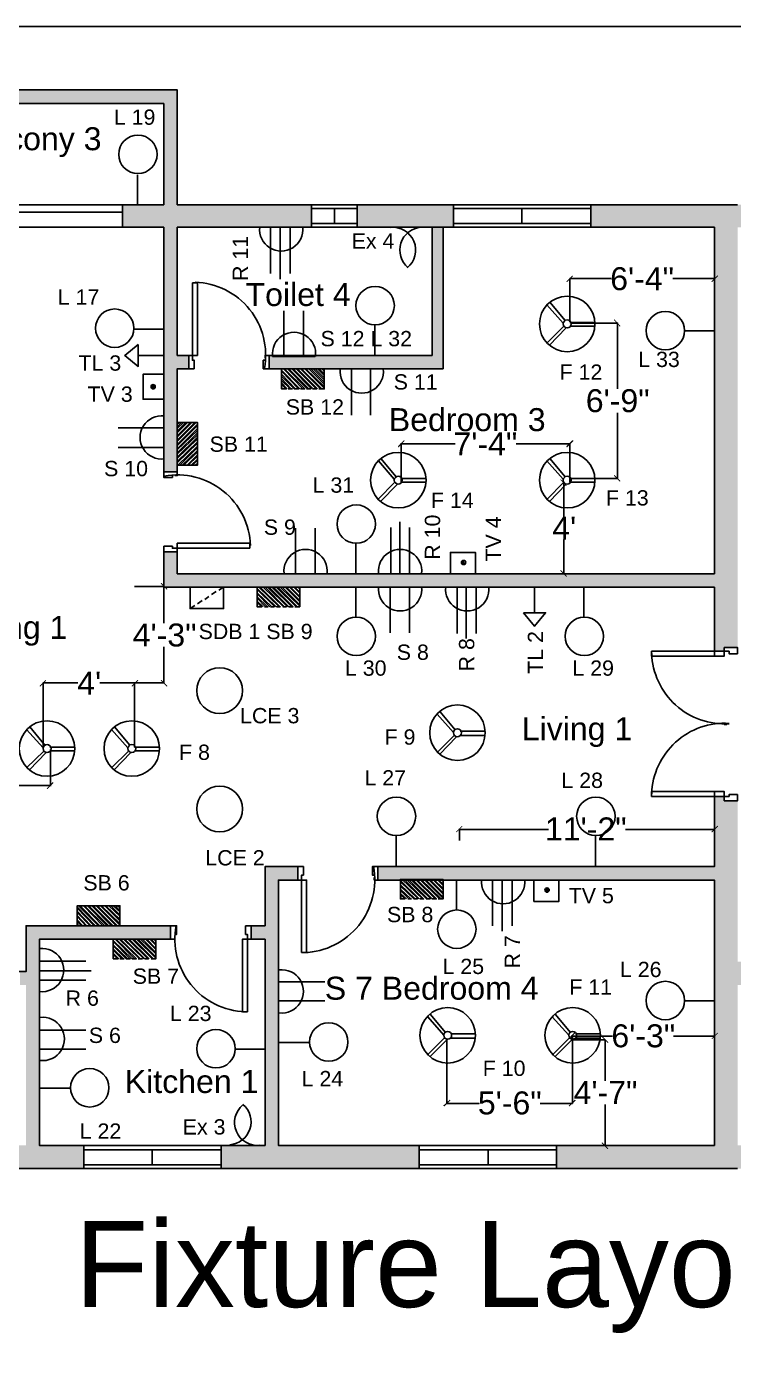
# Model space of a CAD drawing. Header units: inches. Extents: x 61 to 2163, y 256 to 1325.
# Drawn here: x 452 to 822, y 631 to 1325 of the extents above; entities that cross this region are included whole.
import ezdxf

# ---------------------------------------------------------------- set-up
doc = ezdxf.new("R2010")
doc.units = ezdxf.units.IN
doc.header["$MEASUREMENT"] = 0
for name, color, linetype in [('PDF_0', 7, 'Continuous'), ('PDF_hatch', 3, 'Continuous'), ('PDF_PDF_Geometry', 7, 'Continuous'), ('PDF_PDF_Solid Fills', 7, 'Continuous'), ('PDF_Text', 7, 'Continuous')]:
    doc.layers.add(name, color=color, linetype=linetype)
for name, color, linetype, true_color in [('PDF_door', 140, 'Continuous', 0x00bfff), ('PDF_Layer1', 1, 'Continuous', 0xff0000), ('PDF_window', 180, 'Continuous', 0x3f00ff)]:
    doc.layers.add(name, color=color, linetype=linetype, true_color=true_color)
doc.styles.add('PDF Arial', font='arial.ttf')

msp = doc.modelspace()

# ---------------------------------------------------------------- hatches: boundary and pattern name
at = {"layer": 'PDF_0', "true_color": 0x00ff3f, "transparency": 33554559}
for points in [[(737.89, 1194.69), (737.57, 1195.01), (734.38, 1191.82), (734.7, 1191.5)], [(810.28, 1191.82), (810.6, 1191.5), (813.79, 1194.69), (813.47, 1195.01)], [(762.44, 1168.22), (762.76, 1168.54), (759.57, 1172.05), (759.25, 1171.73)], [(649.86, 1108.58), (649.54, 1108.9), (646.36, 1105.71), (646.67, 1105.08)], [(734.38, 1105.71), (734.7, 1105.08), (738.21, 1108.58), (737.57, 1108.9)], [(759.57, 1090.72), (759.25, 1090.41), (762.44, 1087.22), (762.76, 1087.53)], [(734.38, 1084.98), (734.7, 1085.3), (731.51, 1088.49), (731.19, 1088.17)], [(731.51, 1040.97), (731.19, 1040.65), (734.38, 1037.46), (734.7, 1037.78)], [(525.48, 1030.77), (525.8, 1031.09), (522.61, 1034.27), (522.29, 1033.96)], [(462.34, 983.25), (462.02, 983.57), (458.83, 980.38), (459.15, 980.06)], [(506.98, 980.38), (507.3, 980.06), (510.49, 983.25), (510.17, 983.57)], [(522.61, 983.57), (522.29, 983.25), (525.48, 980.06), (525.8, 980.38)], [(462.65, 926.8), (462.97, 926.48), (466.16, 929.67), (465.84, 930.3)], [(680.16, 907.02), (679.84, 907.34), (676.65, 904.15), (676.97, 903.83)], [(810.28, 904.15), (810.6, 903.83), (813.79, 907.02), (813.47, 907.34)], [(739.16, 798.91), (738.52, 799.23), (735.34, 796.04), (735.65, 795.72)], [(810.28, 796.04), (810.6, 795.72), (813.79, 798.91), (813.47, 799.23)], [(756.07, 793.8), (756.38, 794.12), (753.2, 797.31), (752.88, 796.99)], [(673.78, 763.83), (673.46, 764.14), (669.96, 760.96), (670.59, 760.64)], [(735.65, 760.96), (735.97, 760.64), (739.48, 763.83), (738.84, 764.14)], [(753.2, 741.82), (752.88, 741.5), (756.07, 738.31), (756.38, 738.63)]]:
    msp.add_hatch(color=100, dxfattribs=at).paths.add_polyline_path(points)
at = {"layer": 'PDF_hatch', "transparency": 33554559}
for points in [[(338.91, 1012.59), (338.91, 1220.21), (358.05, 1220.21), (358.05, 1232.01), (338.91, 1232.01), (338.91, 1284.95), (523.89, 1284.95), (523.89, 1232.01), (502.2, 1232.01), (502.2, 1220.21), (523.89, 1220.21), (523.89, 1092.32), (530.9, 1092.32), (530.9, 1146.22), (536.96, 1146.22), (536.96, 1153.23), (530.9, 1153.23), (530.9, 1220.21), (601.07, 1220.21), (601.07, 1232.01), (530.9, 1232.01), (530.9, 1291.97), (331.89, 1291.97), (331.89, 1232.01), (248.97, 1232.01), (248.97, 1220.21), (331.89, 1220.21), (331.89, 1153.23), (327.11, 1153.23), (327.11, 1146.22), (331.89, 1146.22), (331.89, 1012.59)], [(956.03, 998.55), (956.03, 1032.04), (1244.02, 1032.04), (1244.02, 1050.54), (1237, 1050.54), (1237, 1039.06), (956.03, 1039.06), (956.03, 1220.21), (1020.77, 1220.21), (1020.77, 1232.01), (747.14, 1232.01), (747.14, 1220.21), (811.88, 1220.21), (811.88, 1039.06), (530.9, 1039.06), (530.9, 1050.54), (523.89, 1050.54), (523.89, 1032.04), (811.88, 1032.04), (811.88, 998.55), (816.98, 998.55), (816.98, 1000.47), (824, 1000.47), (824, 1220.21), (943.91, 1220.21), (943.91, 1000.47), (950.93, 1000.47), (950.93, 998.55)], [(675.38, 1232.01), (624.99, 1232.01), (624.99, 1220.21), (664.21, 1220.21), (664.21, 1153.23), (579.06, 1153.23), (579.06, 1146.22), (669.96, 1146.22), (669.96, 1220.21), (675.38, 1220.21)], [(594.05, 885.97), (576.83, 885.97), (576.83, 855.04), (569.49, 855.04), (569.49, 848.02), (576.83, 848.02), (576.83, 740.23), (553.87, 740.23), (553.87, 728.11), (657.52, 728.11), (657.52, 740.23), (583.85, 740.23), (583.85, 878.96), (594.05, 878.96)], [(527.4, 855.04), (451.81, 855.04), (451.81, 831.12), (448.62, 831.12), (448.62, 824.1), (451.81, 824.1), (451.81, 740.23), (418, 740.23), (418, 728.11), (482.11, 728.11), (482.11, 740.23), (458.83, 740.23), (458.83, 848.02), (527.4, 848.02)]]:
    msp.add_hatch(color=256, dxfattribs=at).paths.add_polyline_path(points)
h = msp.add_hatch(color=256, dxfattribs=at)
h.paths.add_polyline_path([(811.88, 922.65), (811.88, 885.97), (635.83, 885.97), (635.83, 878.96), (811.88, 878.96), (811.88, 740.23), (729.28, 740.23), (729.28, 728.11), (1038.63, 728.11), (1038.63, 740.23), (956.03, 740.23), (956.03, 878.96), (1132.08, 878.96), (1132.08, 885.97), (956.03, 885.97), (956.03, 922.65), (950.93, 922.65), (950.93, 920.42), (943.91, 920.42), (943.91, 836.22), (824, 836.22), (824, 920.42), (816.98, 920.42), (816.98, 922.65)])
h.paths.add_polyline_path([(824, 740.23), (824, 824.1), (943.91, 824.1), (943.91, 740.23)], flags=0)
at = {"layer": 'PDF_PDF_Solid Fills', "transparency": 33554559}
for points in [[(517.83, 1137.61), (517.19, 1136.97), (517.19, 1136.33), (517.51, 1136.01), (517.83, 1136.01), (517.83, 1135.69), (518.47, 1135.69), (518.78, 1136.01), (519.1, 1136.01), (519.1, 1137.29), (518.78, 1137.61)], [(681.12, 1045.44), (680.8, 1045.76), (679.84, 1045.76), (679.52, 1045.44), (679.52, 1045.12), (679.2, 1044.8), (679.52, 1044.48), (679.52, 1044.16), (679.84, 1043.84), (680.8, 1043.84), (681.12, 1044.16), (681.12, 1044.48), (681.44, 1044.8), (681.12, 1045.12)], [(724.81, 874.17), (724.81, 874.49), (723.53, 874.49), (723.22, 874.17), (723.22, 872.9), (723.53, 872.9), (723.85, 872.58), (724.49, 872.58), (725.13, 873.22), (725.13, 873.86)]]:
    msp.add_hatch(color=256, dxfattribs=at).paths.add_polyline_path(points)

# ---------------------------------------------------------------- linework, layer by layer
at = {"layer": 'PDF_0', "lineweight": 25}
for points in [[(61.45, 1325.13), (1709.01, 1325.13), (1709.01, 256.1), (61.45, 256.1)], [(523.89, 1284.95), (523.89, 1232.01), (338.91, 1232.01), (338.91, 1284.95)]]:
    msp.add_lwpolyline(points, close=True, dxfattribs=at)
for points in [[(824, 1232.01), (530.9, 1232.01), (530.9, 1291.97), (331.89, 1291.97), (331.89, 1232.01), (175.94, 1232.01), (175.94, 1291.97), (92.06, 1291.97), (92.06, 1232.01), (79.94, 1232.01), (79.94, 728.11), (230.16, 728.11), (230.16, 668.15), (338.91, 668.15), (338.91, 728.11), (824, 728.11)], [(338.91, 1009.72), (338.91, 1153.23), (338.91, 1160.25), (338.91, 1166.95), (338.91, 1220.21), (523.89, 1220.21), (523.89, 1166.95), (523.89, 1160.25), (523.89, 1153.23), (523.89, 1089.45)], [(530.9, 1055), (530.9, 1039.06), (811.88, 1039.06), (811.88, 1220.21), (634.24, 1220.21), (658.16, 1220.21)], [(634.24, 1220.21), (627.22, 1220.21), (620.2, 1220.21), (613.19, 1220.21), (530.9, 1220.21), (530.9, 1166.95), (530.9, 1160.25), (530.9, 1153.23), (541.43, 1153.23)], [(575.87, 1146.22), (579.38, 1146.22), (581.93, 1146.22), (620.2, 1146.22), (627.22, 1146.22), (634.24, 1146.22), (658.16, 1146.22), (669.96, 1146.22), (669.96, 1153.23), (669.96, 1220.21)], [(576.83, 1153.23), (579.38, 1153.23), (581.93, 1153.23), (620.2, 1153.23), (627.22, 1153.23), (634.24, 1153.23), (651.14, 1153.23), (664.21, 1153.23), (664.21, 1220.21)], [(539.83, 1146.22), (530.9, 1146.22), (530.9, 1090.41)], [(811.88, 996), (811.88, 1032.04), (523.89, 1032.04), (523.89, 1053.41)], [(811.88, 960.28), (811.88, 960.6)], [(632.96, 885.97), (811.88, 885.97), (811.88, 925.2)], [(566.62, 855.04), (576.83, 855.04), (576.83, 885.97), (583.85, 885.97), (596.92, 885.97)], [(598.52, 878.96), (583.85, 878.96), (583.85, 848.02), (583.85, 740.23), (811.88, 740.23), (811.88, 878.96), (633.92, 878.96)], [(445.75, 831.12), (451.81, 831.12), (451.81, 848.02), (451.81, 855.04), (529.31, 855.04)], [(530.27, 855.04), (530.59, 855.04)], [(565.03, 848.02), (565.35, 848.02), (576.83, 848.02), (576.83, 841.01), (576.83, 740.23), (458.83, 740.23), (458.83, 800.18), (458.83, 841.01), (458.83, 848.02), (529.31, 848.02), (529.63, 848.02)]]:
    msp.add_lwpolyline(points, dxfattribs=at)
for centre in [(553.07, 977.98), (553.07, 916.11)]:
    msp.add_circle(centre, 11.96, dxfattribs=at)
at = {"layer": 'PDF_door', "lineweight": 25}
for points in [[(538.88, 1191.19), (538.88, 1153.23), (541.43, 1153.23), (541.43, 1191.19)], [(539.83, 1146.22), (536.96, 1146.22), (536.96, 1153.23), (538.88, 1153.23), (538.88, 1150.68), (539.83, 1150.68)], [(568.86, 1052.45), (530.9, 1052.45), (530.9, 1055), (568.86, 1055)], [(523.89, 1053.41), (523.89, 1050.54), (530.9, 1050.54), (530.9, 1052.45), (528.35, 1052.45), (528.35, 1053.41)], [(824, 997.28), (824, 1000.47), (816.98, 1000.47), (816.98, 998.55), (819.53, 998.55), (819.53, 997.28)], [(779.03, 998.55), (816.98, 998.55), (816.98, 996), (779.03, 996)], [(779.03, 922.65), (816.98, 922.65), (816.98, 925.2), (779.03, 925.2)], [(824, 923.61), (824, 920.42), (816.98, 920.42), (816.98, 922.65), (819.53, 922.65), (819.53, 923.61)], [(596.92, 885.97), (594.05, 885.97), (594.05, 878.96), (595.96, 878.96), (595.96, 881.51), (596.92, 881.51)], [(595.96, 841.01), (595.96, 878.96), (598.52, 878.96), (598.52, 841.01)], [(566.62, 855.04), (569.49, 855.04), (569.49, 848.02), (567.58, 848.02), (567.58, 850.57), (566.62, 850.57)], [(567.58, 810.07), (567.58, 848.02), (565.03, 848.02), (565.03, 810.07)]]:
    msp.add_lwpolyline(points, close=True, dxfattribs=at)
for points in [[(576.83, 1150.68), (575.87, 1150.68), (575.87, 1146.22), (579.06, 1146.22), (579.06, 1153.23), (576.83, 1153.23), (576.83, 1151.96)], [(528.35, 1090.41), (528.35, 1089.45), (523.89, 1089.45), (523.89, 1092.32), (530.9, 1092.32), (530.9, 1090.41), (529.63, 1090.41)], [(818.26, 960.6), (816.98, 960.6)], [(818.26, 960.28), (816.98, 960.28)], [(633.92, 881.51), (632.96, 881.51), (632.96, 885.97), (635.83, 885.97), (635.83, 878.96), (633.92, 878.96), (633.92, 880.23)], [(529.63, 850.57), (530.59, 850.57), (530.59, 855.04), (527.4, 855.04), (527.4, 848.02), (529.63, 848.02), (529.63, 849.3)]]:
    msp.add_lwpolyline(points, dxfattribs=at)
for centre, start, end in [((539.04, 1153.39), 349.39269, 88.11593), ((531.06, 1052.61), 1.88414, 100.60731), ((817.14, 998.71), 181.88406, 273.76832), ((817.14, 922.81), 86.23168, 178.11594), ((596.12, 879.12), 271.88414, 10.60731), ((567.74, 848.18), 169.39269, 268.11586)]:
    msp.add_arc(centre, 38.11, start, end, dxfattribs=at)
at = {"layer": 'PDF_Layer1', "lineweight": 25}
msp.add_lwpolyline([(502.2, 1220.21), (358.05, 1220.21), (358.05, 1232.01), (502.2, 1232.01)], close=True, dxfattribs=at)
for points in [[(430.12, 1228.18), (502.2, 1228.18)], [(736.29, 1170.77), (736.29, 1193.42), (757.98, 1193.42)], [(811.88, 1170.77), (811.88, 1193.42), (790.19, 1193.42)], [(736.61, 1170.14), (761.17, 1170.14), (761.17, 1135.69)], [(736.61, 1088.81), (761.17, 1088.81), (761.17, 1123.25)], [(647.95, 1086.9), (647.95, 1107.31)], [(647.95, 1106.99), (676.33, 1106.99)], [(736.29, 1106.99), (708.23, 1106.99)], [(736.29, 1086.9), (736.29, 1107.31)], [(733.1, 1069.04), (733.1, 1086.9)], [(733.1, 1039.06), (733.1, 1056.92)], [(733.1, 1039.06), (733.1, 1039.06)], [(508.58, 1032.36), (524.21, 1032.36)], [(523.89, 1032.36), (523.89, 1013.23)], [(523.89, 981.97), (523.89, 1000.79)], [(460.74, 948.48), (460.74, 981.97), (478.92, 981.97)], [(508.58, 948.48), (508.58, 981.97), (490.4, 981.97)], [(508.58, 981.97), (524.21, 981.97)], [(464.57, 947.21), (464.57, 928.07)], [(464.57, 928.39), (421.83, 928.39)], [(678.57, 899.69), (678.57, 905.75)], [(678.57, 905.43), (725.13, 905.43)], [(811.88, 905.43), (765.31, 905.43)], [(811.88, 905.75), (811.88, 905.75)], [(671.87, 795.4), (671.87, 762.23), (688.77, 762.23)], [(737.57, 797.31), (737.57, 762.23), (720.66, 762.23)], [(737.25, 795.72), (737.25, 797.63)], [(737.25, 797.31), (758.62, 797.31)], [(737.25, 795.4), (754.79, 795.4), (754.79, 774.03)], [(811.88, 797.31), (790.51, 797.31)], [(811.88, 795.72), (811.88, 797.63)], [(737.25, 740.23), (754.79, 740.23), (754.79, 761.59)]]:
    msp.add_lwpolyline(points, dxfattribs=at)
at = {"layer": 'PDF_PDF_Geometry', "lineweight": 25}
for points in [[(510.17, 1232.01), (510.17, 1247.64)], [(596.28, 1220.21), (573.96, 1220.21)], [(579.7, 1219.89), (579.7, 1195.97)], [(584.8, 1220.21), (584.8, 1193.1)], [(589.91, 1219.89), (589.91, 1195.97)], [(732.78, 1170.14), (724.17, 1179.7)], [(725.77, 1180.98), (733.74, 1171.41)], [(586.72, 1152.6), (586.72, 1176.52)], [(596.92, 1152.6), (596.92, 1176.52)], [(523.89, 1166.95), (508.26, 1166.95)], [(634.24, 1153.23), (634.24, 1168.86)], [(733.1, 1168.54), (724.17, 1159.61)], [(734.38, 1167.59), (725.45, 1158.34)], [(749.05, 1170.46), (736.29, 1170.46)], [(749.05, 1168.54), (736.29, 1168.54)], [(811.88, 1165.99), (796.25, 1165.99)], [(510.49, 1153.23), (523.89, 1153.23)], [(580.66, 1152.6), (602.98, 1152.6)], [(604.89, 1135.69), (607.77, 1135.69), (607.77, 1146.22), (585.44, 1146.22), (585.44, 1135.69), (587.99, 1135.69)], [(585.44, 1145.58), (595.01, 1135.69)], [(585.44, 1144.94), (594.37, 1135.69), (592.14, 1135.69), (585.44, 1142.39)], [(586.4, 1146.22), (596.6, 1135.69)], [(587.03, 1146.22), (597.56, 1135.69), (595.33, 1135.69)], [(588.63, 1146.22), (598.84, 1135.69)], [(589.27, 1146.22), (599.79, 1135.69)], [(590.86, 1146.22), (601.07, 1135.69)], [(591.5, 1146.22), (602.02, 1135.69)], [(593.09, 1146.22), (603.62, 1135.69)], [(593.73, 1146.22), (604.26, 1135.69)], [(595.33, 1146.22), (605.85, 1135.69)], [(595.96, 1146.22), (606.49, 1135.69)], [(597.56, 1146.22), (607.77, 1136.01)], [(598.2, 1146.22), (607.77, 1136.97)], [(599.79, 1146.22), (607.77, 1138.24)], [(600.75, 1146.22), (607.77, 1139.2)], [(602.02, 1146.22), (607.77, 1140.48)], [(602.98, 1146.22), (607.77, 1141.43)], [(604.26, 1146.22), (607.77, 1142.71)], [(605.21, 1146.22), (607.77, 1143.67)], [(606.81, 1146.22), (607.77, 1144.94)], [(607.45, 1146.22), (607.77, 1145.9)], [(638.38, 1146.22), (616.06, 1146.22)], [(622.12, 1146.22), (622.12, 1121.98)], [(632, 1146.22), (632, 1121.98)], [(585.44, 1143.35), (592.78, 1135.69)], [(585.44, 1141.11), (590.54, 1135.69)], [(585.44, 1140.16), (589.91, 1135.69)], [(585.44, 1138.88), (588.31, 1135.69)], [(585.44, 1137.93), (587.67, 1135.69)], [(585.44, 1136.33), (586.08, 1135.69)], [(585.44, 1135.69), (585.44, 1135.69)], [(591.18, 1135.69), (588.95, 1135.69)], [(600.75, 1135.69), (598.52, 1135.69)], [(603.94, 1135.69), (601.71, 1135.69)], [(523.89, 1099.02), (523.89, 1121.34)], [(540.79, 1118.15), (530.9, 1108.27)], [(538.56, 1118.15), (530.9, 1110.5)], [(536.33, 1118.15), (530.9, 1112.73)], [(534.09, 1118.15), (530.9, 1114.96)], [(531.86, 1118.15), (530.9, 1117.19)], [(540.15, 1118.15), (530.9, 1108.9)], [(537.92, 1118.15), (530.9, 1111.14), (530.9, 1109.22)], [(535.37, 1118.15), (530.9, 1113.69)], [(533.14, 1118.15), (530.9, 1115.92)], [(530.9, 1118.15), (530.9, 1118.15)], [(530.9, 1098.38), (530.9, 1095.83), (541.43, 1095.83), (541.43, 1118.15), (530.9, 1118.15), (530.9, 1115.6)], [(541.43, 1117.19), (530.9, 1106.67)], [(523.89, 1115.28), (499.97, 1115.28)], [(541.43, 1116.56), (530.9, 1106.03), (530.9, 1107.95)], [(541.43, 1114.96), (530.9, 1104.44)], [(530.9, 1112.41), (530.9, 1114.32)], [(541.43, 1114.01), (530.9, 1103.8)], [(541.43, 1112.73), (530.9, 1102.21)], [(541.43, 1109.54), (530.9, 1099.34), (530.9, 1101.57), (541.43, 1111.77)], [(541.43, 1110.5), (530.9, 1099.97)], [(523.89, 1105.08), (499.97, 1105.08)], [(541.43, 1107.95), (530.9, 1097.74)], [(541.43, 1107.31), (530.9, 1097.1)], [(530.9, 1102.52), (530.9, 1104.76)], [(541.43, 1105.71), (531.22, 1095.83)], [(541.43, 1105.08), (532.18, 1095.83)], [(541.43, 1103.48), (533.46, 1095.83)], [(541.43, 1102.84), (534.41, 1095.83)], [(541.43, 1101.25), (536.01, 1095.83)], [(541.43, 1100.61), (536.64, 1095.83)], [(541.43, 1099.02), (538.24, 1095.83)], [(541.43, 1098.38), (538.88, 1095.83)], [(541.43, 1096.78), (540.47, 1095.83)], [(541.43, 1096.15), (541.11, 1095.83)], [(644.44, 1088.49), (636.15, 1098.06)], [(637.43, 1099.34), (645.4, 1089.77)], [(732.78, 1088.49), (724.17, 1098.06)], [(725.77, 1099.34), (733.74, 1089.77)], [(644.76, 1086.9), (635.83, 1077.97)], [(646.04, 1085.94), (637.11, 1076.69)], [(660.71, 1086.9), (647.95, 1086.9)], [(660.71, 1088.81), (648.27, 1088.81)], [(733.1, 1086.9), (724.17, 1077.97)], [(734.38, 1085.94), (725.45, 1076.69)], [(749.05, 1088.81), (736.29, 1088.81)], [(749.05, 1086.9), (736.29, 1086.9)], [(592.78, 1039.06), (592.78, 1062.98)], [(602.98, 1039.06), (602.98, 1062.98)], [(642.53, 1039.06), (642.53, 1063.3)], [(647.31, 1039.06), (647.31, 1066.17)], [(652.41, 1039.06), (652.41, 1063.3)], [(624.35, 1039.06), (624.35, 1054.69)], [(586.72, 1039.06), (609.04, 1039.06)], [(636.15, 1039.06), (658.16, 1039.06)], [(547.49, 1027.26), (545.26, 1025.66)], [(551.32, 1029.81), (548.76, 1028.21)], [(555.14, 1032.04), (552.59, 1030.45)], [(592.46, 1021.84), (595.01, 1021.84), (595.01, 1032.04), (572.68, 1032.04), (572.68, 1021.84), (575.23, 1021.84)], [(572.68, 1031.4), (582.57, 1021.84)], [(572.68, 1030.77), (581.93, 1021.84)], [(572.68, 1029.17), (580.34, 1021.84)], [(572.68, 1028.53), (579.38, 1021.84)], [(572.68, 1026.94), (578.11, 1021.84)], [(573.64, 1032.04), (584.16, 1021.84)], [(574.28, 1032.04), (584.8, 1021.84), (582.89, 1021.84)], [(575.87, 1032.04), (586.4, 1021.84)], [(576.83, 1032.04), (587.03, 1021.84)], [(578.11, 1032.04), (588.63, 1021.84)], [(581.29, 1032.04), (591.5, 1021.84), (589.27, 1021.84), (579.06, 1032.04)], [(580.34, 1032.04), (590.86, 1021.84)], [(582.57, 1032.04), (593.09, 1021.84)], [(583.53, 1032.04), (593.73, 1021.84)], [(584.8, 1032.04), (595.01, 1022.16)], [(585.76, 1032.04), (595.01, 1022.79)], [(587.35, 1032.04), (595.01, 1024.39)], [(587.99, 1032.04), (595.01, 1025.03)], [(589.59, 1032.04), (595.01, 1026.62)], [(590.22, 1032.04), (595.01, 1027.26)], [(591.82, 1032.04), (595.01, 1028.85)], [(592.46, 1032.04), (595.01, 1029.49)], [(594.05, 1032.04), (595.01, 1031.09)], [(594.69, 1032.04), (595.01, 1031.72)], [(624.35, 1032.04), (624.35, 1016.41)], [(658.47, 1032.04), (636.15, 1032.04)], [(642.21, 1032.04), (642.21, 1008.12)], [(652.41, 1032.04), (652.41, 1008.12)], [(693.56, 1032.04), (671.23, 1032.04)], [(677.29, 1032.04), (677.29, 1007.8)], [(682.07, 1032.04), (682.07, 1005.25)], [(687.18, 1032.04), (687.18, 1007.8)], [(717.79, 1018.65), (717.79, 1032.04)], [(743.63, 1032.04), (743.63, 1016.41)], [(540.15, 1022.47), (537.6, 1020.88)], [(543.98, 1025.03), (541.43, 1023.43)], [(572.68, 1026.3), (577.15, 1021.84)], [(572.68, 1024.71), (575.87, 1021.84)], [(572.68, 1024.07), (574.92, 1021.84)], [(572.68, 1022.47), (573.32, 1021.84)], [(572.68, 1021.84), (572.68, 1021.84)], [(578.42, 1021.84), (576.51, 1021.84)], [(581.61, 1021.84), (579.7, 1021.84)], [(587.99, 1021.84), (586.08, 1021.84)], [(675.38, 956.14), (666.77, 965.71)], [(668.36, 966.98), (676.33, 957.41)], [(460.74, 948.16), (452.13, 957.73)], [(453.72, 959.01), (461.7, 949.44)], [(505.07, 948.16), (496.46, 957.73)], [(498.05, 959.01), (506.03, 949.44)], [(675.7, 954.54), (666.77, 945.61)], [(676.97, 953.91), (668.04, 944.66)], [(691.64, 956.78), (678.89, 956.78)], [(691.64, 954.54), (678.89, 954.54)], [(461.06, 946.25), (452.13, 937.64)], [(462.34, 945.61), (453.41, 936.36)], [(477.01, 948.48), (464.25, 948.48)], [(477.01, 946.57), (464.25, 946.57)], [(505.39, 946.25), (496.46, 937.64)], [(506.67, 945.61), (497.74, 936.36)], [(521.34, 948.48), (508.58, 948.48)], [(521.34, 946.57), (508.58, 946.57)], [(645.4, 885.97), (645.4, 901.92)], [(749.69, 885.97), (749.69, 901.92)], [(667.4, 869.07), (669.96, 869.07), (669.96, 879.28), (647.63, 879.28), (647.63, 869.07), (650.18, 869.07)], [(647.63, 878.64), (657.52, 869.07)], [(647.63, 878), (656.88, 869.07)], [(647.63, 876.41), (655.28, 869.07)], [(647.63, 875.77), (654.65, 869.07), (656.56, 869.07)], [(647.63, 874.17), (653.05, 869.07)], [(648.59, 879.28), (659.11, 869.07)], [(649.54, 879.28), (659.75, 869.07), (657.84, 869.07)], [(650.82, 879.28), (661.34, 869.07)], [(651.78, 879.28), (661.98, 869.07)], [(653.05, 879.28), (663.58, 869.07)], [(656.24, 879.28), (666.45, 869.07), (664.21, 869.07), (654.01, 879.28)], [(655.6, 879.28), (665.81, 869.07)], [(657.84, 879.28), (668.04, 869.07)], [(658.47, 879.28), (669, 869.07)], [(660.07, 879.28), (669.96, 869.39)], [(660.71, 879.28), (669.96, 870.03)], [(662.3, 879.28), (669.96, 871.62)], [(662.94, 879.28), (669.96, 872.26)], [(664.53, 879.28), (669.96, 873.86)], [(665.17, 879.28), (669.96, 874.49)], [(666.77, 879.28), (669.96, 876.09)], [(667.4, 879.28), (669.96, 876.73)], [(669, 879.28), (669.96, 878.32)], [(669.64, 879.28), (669.96, 878.96)], [(676.97, 878.96), (676.97, 863.33)], [(712.37, 878.96), (690.05, 878.96)], [(695.79, 878.96), (695.79, 855.04)], [(700.89, 878.96), (700.89, 852.17)], [(705.99, 878.96), (705.99, 855.04)], [(647.63, 873.54), (652.1, 869.07)], [(647.63, 871.94), (650.82, 869.07)], [(647.63, 871.3), (649.86, 869.07)], [(647.63, 869.71), (648.59, 869.07)], [(647.63, 869.07), (647.63, 869.07)], [(653.37, 869.07), (651.46, 869.07)], [(663.26, 869.07), (661.03, 869.07)], [(498.05, 855.04), (500.93, 855.04), (500.93, 865.56), (478.6, 865.56), (478.6, 855.04), (481.15, 855.04)], [(478.6, 864.93), (488.17, 855.04)], [(478.6, 864.29), (487.53, 855.04), (485.3, 855.04), (478.6, 862.05)], [(478.6, 862.69), (485.94, 855.04)], [(478.6, 860.46), (483.7, 855.04)], [(479.24, 865.56), (489.76, 855.04)], [(480.2, 865.56), (490.4, 855.04)], [(481.79, 865.56), (492, 855.04)], [(482.43, 865.56), (492.95, 855.04)], [(484.02, 865.56), (494.23, 855.04)], [(484.66, 865.56), (495.18, 855.04)], [(486.25, 865.56), (496.46, 855.04)], [(486.89, 865.56), (497.42, 855.04)], [(488.49, 865.56), (499.01, 855.04)], [(489.12, 865.56), (499.65, 855.04)], [(490.72, 865.56), (500.93, 855.36)], [(491.36, 865.56), (500.93, 856.31)], [(492.95, 865.56), (500.93, 857.59)], [(493.59, 865.56), (500.93, 858.55)], [(495.18, 865.56), (500.93, 860.14)], [(496.14, 865.56), (500.93, 860.78)], [(497.42, 865.56), (500.93, 862.37)], [(498.37, 865.56), (500.93, 863.01)], [(499.65, 865.56), (500.93, 864.61)], [(500.61, 865.56), (500.93, 865.24)], [(478.6, 859.82), (483.07, 855.04)], [(478.6, 858.23), (481.47, 855.04)], [(478.6, 857.27), (480.83, 855.04)], [(478.6, 856), (479.24, 855.04)], [(478.6, 855.04), (478.6, 855.04)], [(484.34, 855.04), (482.11, 855.04)], [(490.72, 855.04), (488.49, 855.04)], [(493.91, 855.04), (491.68, 855.04)], [(497.1, 855.04), (494.87, 855.04)], [(499.01, 848.02), (509.54, 837.82), (507.3, 837.82), (497.42, 847.38)], [(517.19, 837.82), (519.74, 837.82), (519.74, 848.02), (497.42, 848.02), (497.42, 837.82), (499.97, 837.82)], [(497.42, 846.75), (506.35, 837.82), (504.11, 837.82), (497.42, 844.51)], [(498.37, 848.02), (508.58, 837.82)], [(500.61, 848.02), (511.13, 837.82)], [(501.24, 848.02), (511.77, 837.82)], [(502.84, 848.02), (513.36, 837.82)], [(503.48, 848.02), (514, 837.82), (515.91, 837.82)], [(505.07, 848.02), (515.6, 837.82)], [(505.71, 848.02), (516.23, 837.82)], [(507.3, 848.02), (517.83, 837.82)], [(508.26, 848.02), (518.47, 837.82)], [(509.54, 848.02), (519.74, 838.14)], [(510.49, 848.02), (519.74, 838.77)], [(511.77, 848.02), (519.74, 840.37)], [(512.73, 848.02), (519.74, 841.01)], [(514.32, 848.02), (519.74, 842.6)], [(514.96, 848.02), (519.74, 843.24)], [(516.55, 848.02), (519.74, 844.83)], [(517.19, 848.02), (519.74, 845.47)], [(518.78, 848.02), (519.74, 847.07)], [(519.42, 848.02), (519.74, 848.02)], [(458.83, 842.92), (458.83, 820.59)], [(497.42, 845.15), (505.07, 837.82)], [(497.42, 842.92), (502.84, 837.82)], [(497.42, 842.28), (501.88, 837.82)], [(497.42, 840.69), (500.29, 837.82)], [(497.42, 840.05), (499.65, 837.82)], [(459.15, 836.54), (483.07, 836.54)], [(497.42, 838.45), (498.05, 837.82)], [(497.42, 837.82), (497.42, 837.82)], [(503.16, 837.82), (500.93, 837.82)], [(512.73, 837.82), (510.49, 837.82)], [(458.83, 831.44), (485.94, 831.44)], [(459.15, 826.65), (483.07, 826.65)], [(583.85, 831.76), (583.85, 809.75)], [(583.85, 825.7), (608.08, 825.7)], [(583.85, 815.81), (608.08, 815.81)], [(811.88, 815.81), (796.25, 815.81)], [(458.83, 806.88), (458.83, 784.56)], [(670.27, 797.95), (661.98, 807.52)], [(663.26, 808.79), (671.23, 799.23)], [(735.65, 797.95), (727.04, 807.52)], [(728.64, 808.79), (736.61, 799.23)], [(458.83, 800.5), (483.07, 800.5)], [(686.54, 798.59), (674.1, 798.59)], [(751.92, 798.59), (739.16, 798.59)], [(583.85, 794.12), (599.79, 794.12)], [(670.59, 796.36), (661.66, 787.43)], [(671.87, 795.4), (662.94, 786.47)], [(686.54, 796.36), (673.78, 796.36)], [(735.97, 796.36), (727.04, 787.43)], [(737.25, 795.4), (728.32, 786.47)], [(751.92, 796.36), (739.16, 796.36)], [(458.83, 790.62), (483.07, 790.62)], [(576.83, 790.62), (561.2, 790.62)], [(458.83, 770.2), (474.77, 770.2)]]:
    msp.add_lwpolyline(points, dxfattribs=at)
for points in [[(510.49, 1158.97), (503.48, 1153.23), (510.49, 1147.49)], [(523.89, 1130.27), (513.04, 1130.27), (513.04, 1141.43), (513.04, 1143.35), (523.89, 1143.35)], [(673.78, 1039.06), (673.78, 1050.22), (685.26, 1050.22), (686.86, 1050.22), (686.86, 1039.06)], [(537.6, 1032.04), (555.14, 1032.04), (555.14, 1020.88), (537.6, 1020.88)], [(712.05, 1018.65), (717.79, 1011.63), (723.53, 1018.65)], [(717.48, 867.8), (717.48, 878.96), (728.96, 878.96), (730.55, 878.96), (730.55, 867.8)]]:
    msp.add_lwpolyline(points, close=True, dxfattribs=at)
for centre, radius in [((510.33, 1258.32), 10.05), ((634.4, 1179.23), 10.05), ((734.86, 1169.66), 14.51), ((498.21, 1167.43), 10.05), ((786.2, 1166.15), 10.05), ((734.86, 1169.66), 2.07), ((518.31, 1136.81), 1.12), ((646.51, 1088.01), 14.51), ((734.86, 1088.01), 14.51), ((646.51, 1088.01), 2.07), ((734.86, 1088.01), 2.07), ((624.51, 1065.05), 10.05), ((680.64, 1044.96), 1.12), ((624.51, 1006.37), 10.05), ((743.79, 1006.37), 10.05), ((677.45, 955.98), 14.51), ((462.81, 947.69), 14.51), ((507.14, 947.69), 14.51), ((677.45, 955.98), 2.07), ((462.81, 947.69), 2.07), ((507.14, 947.69), 2.07), ((645.56, 912.29), 10.05), ((749.85, 912.29), 10.05), ((724.33, 873.7), 1.12), ((677.13, 853.28), 10.05), ((786.2, 815.97), 10.05), ((672.35, 797.79), 14.51), ((737.73, 797.79), 14.51), ((551.16, 790.78), 10.05), ((610.16, 794.28), 10.05), ((672.35, 797.79), 2.07), ((737.73, 797.79), 2.07), ((485.14, 770.36), 10.05)]:
    msp.add_circle(centre, radius, dxfattribs=at)
for centre, radius, start, end in [((585.28, 1219.09), 11.32, 173.67736, 6.24022), ((643.64, 1208.25), 11.96, 309.14429, 96.33364), ((659.27, 1208.25), 11.96, 94.14735, 229.77356), ((591.98, 1154.03), 11.32, 353.12806, 186.87194), ((627.38, 1144.78), 11.32, 173.12806, 6.87194), ((522.77, 1110.34), 11.32, 83.12806, 276.87194), ((598.04, 1040.49), 11.32, 353.12806, 186.87194), ((647.47, 1040.49), 11.32, 353.67725, 186.24008), ((647.47, 1030.93), 11.32, 173.12806, 6.87194), ((682.55, 1030.93), 11.32, 173.67736, 6.24022), ((701.37, 877.84), 11.32, 173.67736, 6.24022), ((460.26, 831.92), 11.32, 263.67736, 96.24022), ((585.6, 820.75), 11.32, 263.12779, 96.87221), ((460.58, 795.88), 11.32, 263.12779, 96.87221), ((557.53, 752.5), 11.96, 274.14735, 49.77356), ((572.84, 752.19), 11.96, 129.14429, 276.33364)]:
    msp.add_arc(centre, radius, start, end, dxfattribs=at)
at = {"layer": 'PDF_window', "lineweight": 25}
for points in [[(624.99, 1220.21), (601.07, 1220.21), (601.07, 1232.01), (624.99, 1232.01)], [(747.14, 1220.21), (675.38, 1220.21), (675.38, 1232.01), (747.14, 1232.01)], [(553.87, 728.11), (482.11, 728.11), (482.11, 740.23), (553.87, 740.23)], [(729.28, 728.11), (657.52, 728.11), (657.52, 740.23), (729.28, 740.23)]]:
    msp.add_lwpolyline(points, close=True, dxfattribs=at)
for points in [[(601.07, 1230.09), (624.99, 1230.09)], [(613.19, 1230.09), (613.19, 1222.12)], [(675.38, 1230.09), (747.14, 1230.09)], [(711.1, 1222.12), (711.1, 1230.09)], [(624.99, 1222.12), (601.07, 1222.12)], [(747.14, 1222.12), (675.38, 1222.12)], [(482.11, 737.99), (553.87, 737.99)], [(517.83, 730.02), (517.83, 737.99)], [(657.52, 737.99), (729.28, 737.99)], [(693.56, 730.02), (693.56, 737.99)], [(553.87, 730.02), (482.11, 730.02)], [(729.28, 730.02), (657.52, 730.02)]]:
    msp.add_lwpolyline(points, dxfattribs=at)

# ---------------------------------------------------------------- texts
at = {"layer": 'PDF_Text', "attachment_point": 7, "style": 'PDF Arial'}
for s, insert, char_height in [('L 19', (497.74, 1273.65), 8), ('Balcony 3', (417.69, 1256.86), 12), ('Ex 4', (622.12, 1209.05), 8), ('L 17', (468.39, 1179.7), 8), ('Toilet 4', (566.62, 1178.87), 12), ('S 12 L 32', (605.85, 1157.88), 8), ('TL 3', (479.24, 1145.12), 8), ('L 33', (772.01, 1147.03), 8), ('F 12', (730.87, 1140.48), 8), ('S 11', (644.12, 1135.24), 8), ('TV 3', (484.02, 1128.85), 8), ('SB 12', (587.67, 1122.16), 8), ('Bedroom 3', (641.57, 1113.47), 12), ('SB 11', (547.81, 1102.71), 8), ('S 10', (492.63, 1089.95), 8), ('L 31', (601.71, 1081.33), 8), ('F 13', (755.11, 1074.64), 8), ('F 14', (663.58, 1073.5), 8), ('S 9', (576.19, 1059.33), 8), ('Dining 1', (411.95, 1001.41), 12), ('SDB 1 SB 9', (542.07, 1004.8), 8), ('S 8', (645.72, 993.95), 8), ('L 30', (618.61, 985.66), 8), ('L 29', (737.57, 985.66), 8), ('LCE 3', (563.75, 960.78), 8), ('Living 1', (711.1, 948.46), 12), ('F 9', (639.34, 949.62), 8), ('F 8', (531.86, 941.65), 8), ('L 27', (628.81, 928.39), 8), ('L 28', (731.83, 926.98), 8), ('LCE 2', (545.57, 886.48), 8), ('SB 6', (481.79, 873.4), 8), ('TV 5', (735.65, 866.7), 8), ('SB 8', (640.61, 856.82), 8), ('SB 7', (507.62, 824.6), 8), ('L 25', (669.64, 829.71), 8), ('L 26', (762.44, 828.11), 8), ('S 7 Bedroom 4', (608.08, 816.25), 11.9995), ('F 11', (735.97, 819), 8), ('R 6', (472.54, 813.12), 8), ('L 23', (527.08, 805.14), 8), ('S 6', (484.66, 793.67), 8), ('F 10', (690.69, 776.45), 8), ('Kitchen 1', (503.48, 767.46), 12), ('L 24', (595.96, 771.16), 8), ('L 22', (479.88, 743.73), 8), ('Ex 3', (533.77, 745.82), 8), ('Fixture Layout (Typical Floor)', (477.32, 642.17), 44.9728)]:
    msp.add_mtext(s, dxfattribs=dict(at, insert=insert, char_height=char_height))
at = {"layer": 'PDF_Text', "char_height": 8, "attachment_point": 7, "rotation": 90, "style": 'PDF Arial'}
for s, insert in [('R 11', (567.9, 1192.14)), ('R 10', (668.5, 1046.39)), ('TV 4', (700.25, 1045.44)), ('TL 2', (722.26, 986.75)), ('R 8', (686.36, 988.03)), ('R 7', (710.14, 832.71))]:
    msp.add_mtext(s, dxfattribs=dict(at, insert=insert))
at = {"layer": 'PDF_Text', "color": 100, "true_color": 0x00ff3f, "char_height": 12, "attachment_point": 7, "style": 'PDF Arial'}
for s, insert in [('6\'-4"', (757.34, 1187.15)), ('6\'-9"', (744.58, 1123.37)), ('7\'-4"', (675.38, 1100.93)), ("4'", (727.04, 1056.92)), ('4\'-3"', (507.62, 1000.89)), ("4'", (478.6, 975.91)), ('11\'-2"', (723.22, 899.69)), ('6\'-3"', (757.98, 791.36)), ('4\'-7"', (738.21, 761.91)), ('5\'-6"', (688.13, 756.29))]:
    msp.add_mtext(s, dxfattribs=dict(at, insert=insert))

doc.saveas('drawing.dxf')
